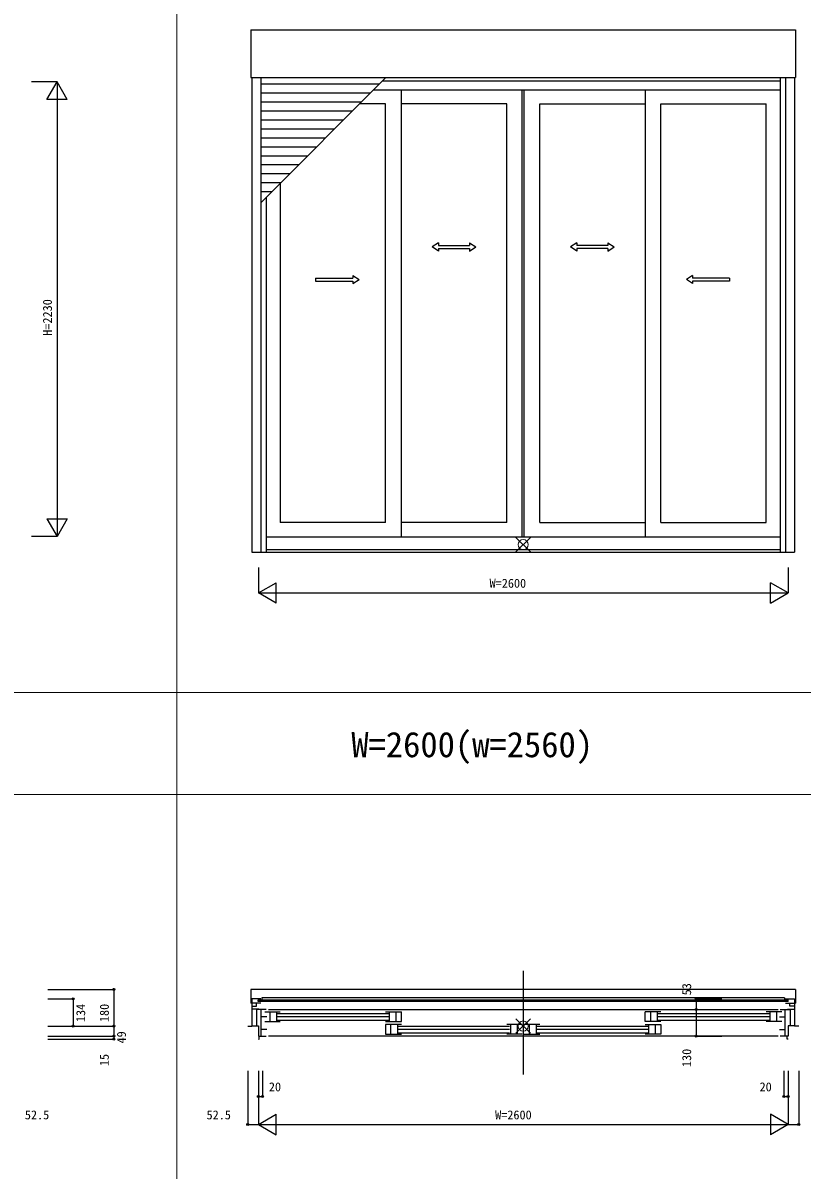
# Model space of a CAD drawing. Units: millimetres, scale not verified. Extents: x -13762 to 13750, y -10012 to 10000.
# Drawn here: x -10206 to -6381, y -4743 to 884 of the extents above; entities that cross this region are included whole.
import ezdxf
from ezdxf.enums import TextEntityAlignment as Align

# ---------------------------------------------------------------- set-up
doc = ezdxf.new("R2010")
doc.units = ezdxf.units.MM
doc.header["$LTSCALE"] = 50
for name, color, linetype in [('0-0_0', 3, 'Continuous'), ('0-1_YKK_A1', 4, 'Continuous'), ('0-3_YKK_B1', 4, 'Continuous'), ('0-9_YKK_N1', 2, 'Continuous')]:
    doc.layers.add(name, color=color, linetype=linetype)
doc.layers.add('0-7_YKK_F1', color=7, linetype='Continuous', lineweight=18)
doc.layers.add('0-8_YKK_IN', color=1, linetype='Continuous', lineweight=18)
doc.styles.add('ＭＳ ゴシック', font='')
doc.styles.get('ＭＳ ゴシック').set_extended_font_data('MS Gothic')

msp = doc.modelspace()

# ---------------------------------------------------------------- linework, layer by layer
at = {"layer": '0-1_YKK_A1'}
for p, q in [((-9086.3, 851.3), (-6413.3, 851.3)), ((-9086.3, 851.3), (-9086.3, 616.5)), ((-6413.3, 851.3), (-6413.3, 616.5)), ((-9086.3, 616.5), (-6413.3, 616.5)), ((-9082.3, 616.5), (-9082.3, -1711.5)), ((-9037.3, 616.5), (-9037.3, -1711.5)), ((-9037.3, 2.6), (-8423.4, 616.5)), ((-8456.4, 583.49), (-9037.3, 583.49)), ((-8439.9, 600), (-6488.8, 600)), ((-6488.8, 616.5), (-6488.8, -1711.5)), ((-6462.3, 616.5), (-6462.3, -1711.5)), ((-6417.3, 616.5), (-6417.3, -1711.5)), ((-8500.4, 539.49), (-9037.3, 539.49)), ((-8483.9, 556), (-6488.8, 556)), ((-8347.8, -1636), (-8347.8, 556)), ((-7754.8, -1636), (-7754.8, 556)), ((-7744.8, -1636), (-7744.8, 556)), ((-7151.8, 556), (-7151.8, -1636)), ((-8544.4, 495.49), (-9037.3, 495.49)), ((-8588.4, 451.49), (-9037.3, 451.49)), ((-8425.8, 487), (-8552.9, 487)), ((-8425.8, -1566), (-8425.8, 487)), ((-7830.8, 487), (-8347.8, 487)), ((-7830.8, -1566), (-7830.8, 487)), ((-7668.8, 487), (-7151.8, 487)), ((-7668.8, -1566), (-7668.8, 487)), ((-7073.8, 487), (-6556.8, 487)), ((-7073.8, -1566), (-7073.8, 487)), ((-6556.8, -1566), (-6556.8, 487)), ((-8632.4, 407.49), (-9037.3, 407.49)), ((-8676.4, 363.49), (-9037.3, 363.49)), ((-8720.4, 319.49), (-9037.3, 319.49)), ((-8764.4, 275.49), (-9037.3, 275.49)), ((-8808.4, 231.49), (-9037.3, 231.49)), ((-8852.4, 187.49), (-9037.3, 187.49)), ((-8896.4, 143.49), (-9037.3, 143.49)), ((-8940.4, 99.49), (-9037.3, 99.49)), ((-8942.8, 97.1), (-8942.8, -1566)), ((-8984.4, 55.49), (-9037.3, 55.49)), ((-9010.8, 29.1), (-9010.8, -1711.5)), ((-8165.97, -194.64), (-8195.97, -214.64)), ((-8165.97, -234.64), (-8195.97, -214.64)), ((-8165.97, -194.64), (-8165.97, -207.14)), ((-8165.97, -207.13), (-8012.64, -207.11)), ((-8165.97, -222.13), (-8012.63, -222.11)), ((-8165.97, -222.14), (-8165.97, -234.64)), ((-8012.64, -194.61), (-7982.64, -214.61)), ((-8012.64, -194.61), (-8012.64, -207.11)), ((-8012.63, -222.11), (-8012.62, -234.61)), ((-8012.62, -234.61), (-7982.64, -214.61)), ((-7486.96, -194.61), (-7516.96, -214.61)), ((-7486.98, -234.61), (-7516.96, -214.61)), ((-7486.97, -222.11), (-7486.98, -234.61)), ((-7333.63, -222.13), (-7486.97, -222.11)), ((-7486.96, -194.61), (-7486.96, -207.11)), ((-7333.63, -207.13), (-7486.96, -207.11)), ((-7333.63, -194.64), (-7303.63, -214.64)), ((-7333.63, -194.64), (-7333.63, -207.14)), ((-7333.63, -234.64), (-7303.63, -214.64)), ((-7333.63, -222.14), (-7333.63, -234.64)), ((-8768.97, -367.13), (-8585.63, -367.13)), ((-8768.97, -367.13), (-8768.97, -382.12)), ((-8768.97, -382.12), (-8585.63, -382.13)), ((-8585.63, -354.64), (-8555.63, -374.64)), ((-8585.63, -354.64), (-8585.63, -367.13)), ((-8585.63, -394.63), (-8555.63, -374.64)), ((-8585.63, -382.13), (-8585.63, -394.63)), ((-6917.98, -354.64), (-6947.98, -374.64)), ((-6917.98, -394.63), (-6947.98, -374.64)), ((-6917.98, -354.64), (-6917.98, -367.13)), ((-6736.64, -367.13), (-6917.98, -367.13)), ((-6736.64, -382.12), (-6917.98, -382.13)), ((-6917.98, -382.13), (-6917.98, -394.63)), ((-6736.64, -367.13), (-6736.64, -382.12)), ((-8425.8, -1566), (-8942.8, -1566)), ((-7830.8, -1566), (-8347.8, -1566)), ((-7668.8, -1566), (-7151.8, -1566)), ((-7073.8, -1566), (-6556.8, -1566)), ((-9010.8, -1636), (-6488.8, -1636)), ((-9082.3, -1711.5), (-6417.3, -1711.5)), ((-9010.8, -1698.5), (-6488.8, -1698.5))]:
    msp.add_line(p, q, dxfattribs=at)
at = {"layer": '0-3_YKK_B1'}
for p, q in [((-7749.8, -3766.1), (-7749.8, -4274.5)), ((-6413.3, -3856.5), (-6413.3, -3923.5)), ((-9082.3, -3923.5), (-9086.3, -3923.5)), ((-9037.3, -3923.5), (-9082.3, -3923.5)), ((-6467.3, -3897.6), (-6467.3, -3908.1)), ((-6462.3, -3923.5), (-6417.3, -3923.5)), ((-6449.3, -3916.1), (-6449.3, -3908.1)), ((-6417.3, -3923.5), (-6413.3, -3923.5)), ((-9046.8, -3953.6), (-9082.3, -3953.6)), ((-9046.8, -3955.5), (-9046.8, -3953.6)), ((-9035.8, -4085.5), (-9035.8, -3955.5)), ((-9008.8, -3990.7), (-9035.8, -3990.7)), ((-9018.8, -3967.2), (-8942.8, -3967.2)), ((-9000.8, -3955.5), (-6498.8, -3955.5)), ((-8993.8, -3967.2), (-8993.8, -4014.2)), ((-8960.8, -3967.2), (-8960.8, -4014.2)), ((-8956.8, -3974.7), (-8411.8, -3974.7)), ((-8411.8, -3991.2), (-8956.8, -3991.2)), ((-8425.8, -3967.2), (-8347.8, -3967.2)), ((-8407.8, -3967.2), (-8407.8, -4014.2)), ((-8374.8, -3967.2), (-8374.8, -4014.2)), ((-7073.8, -3967.2), (-7151.8, -3967.2)), ((-7124.8, -3967.2), (-7124.8, -4014.2)), ((-7091.8, -3967.2), (-7091.8, -4014.2)), ((-7087.8, -3974.7), (-6542.8, -3974.7)), ((-6542.8, -3991.2), (-7087.8, -3991.2)), ((-6480.8, -3967.2), (-6556.8, -3967.2)), ((-6538.8, -3967.2), (-6538.8, -4014.2)), ((-6505.8, -3967.2), (-6505.8, -4014.2)), ((-6490.8, -3990.7), (-6463.8, -3990.7)), ((-6463.8, -4085.5), (-6463.8, -3955.5)), ((-6452.8, -3955.5), (-6452.8, -3953.6)), ((-6452.8, -3953.6), (-6417.3, -3953.6)), ((-9102.3, -4036.5), (-9082.3, -4036.5)), ((-9018.8, -4014.2), (-8942.8, -4014.2)), ((-8956.8, -4007.7), (-8411.8, -4007.7)), ((-8398.8, -4076.2), (-8398.8, -4029.2)), ((-8365.8, -4076.2), (-8365.8, -4029.2)), ((-8361.8, -4036.7), (-7816.8, -4036.7)), ((-7754.8, -4029.2), (-7830.8, -4029.2)), ((-7812.8, -4029.2), (-7812.8, -4076.2)), ((-7779.8, -4029.2), (-7779.8, -4076.2)), ((-7668.8, -4029.2), (-7744.8, -4029.2)), ((-7719.8, -4029.2), (-7719.8, -4076.2)), ((-7686.8, -4029.2), (-7686.8, -4076.2)), ((-7682.8, -4036.7), (-7137.8, -4036.7)), ((-7133.8, -4076.2), (-7133.8, -4029.2)), ((-7100.8, -4076.2), (-7100.8, -4029.2)), ((-7087.8, -4007.7), (-6542.8, -4007.7)), ((-6480.8, -4014.2), (-6556.8, -4014.2)), ((-6397.3, -4036.5), (-6417.3, -4036.5)), ((-9008.8, -4052.7), (-9035.8, -4052.7)), ((-6498.8, -4085.5), (-9000.8, -4085.5)), ((-7816.8, -4053.2), (-8361.8, -4053.2)), ((-8361.8, -4069.7), (-7816.8, -4069.7)), ((-7754.8, -4076.2), (-7830.8, -4076.2)), ((-7744.8, -4076.2), (-7668.8, -4076.2)), ((-7137.8, -4053.2), (-7682.8, -4053.2)), ((-7682.8, -4069.7), (-7137.8, -4069.7)), ((-6490.8, -4052.7), (-6463.8, -4052.7))]:
    msp.add_line(p, q, dxfattribs=at)
for points in [[(-6413.3, -3856.5), (-9086.3, -3856.5), (-9086.3, -3923.5)], [(-9037.3, -3902.5), (-9082.3, -3902.5), (-9082.3, -4036.5)], [(-9082.3, -3939.7), (-9059.2, -3939.7), (-9059.2, -3923.5)], [(-6449.3, -3916.1), (-9050.3, -3916.1), (-9050.3, -3908.1), (-6449.3, -3908.1)], [(-6467.3, -3897.6), (-9032.3, -3897.6), (-9032.3, -3908.1)], [(-6462.3, -3902.5), (-6417.3, -3902.5), (-6417.3, -4036.5)], [(-6417.3, -3939.7), (-6440.4, -3939.7), (-6440.4, -3923.5)], [(-9010.8, -3955.5), (-9059.8, -3955.5), (-9059.8, -4035.5)], [(-8425.8, -4014.2), (-8347.8, -4014.2), (-8347.8, -3967.2)], [(-7073.8, -4014.2), (-7151.8, -4014.2), (-7151.8, -3967.2)], [(-6488.8, -3955.5), (-6439.8, -3955.5), (-6439.8, -4035.5)], [(-9079.8, -4035.5), (-9049.8, -4035.5), (-9049.8, -4085.5), (-9010.8, -4085.5)], [(-8347.8, -4029.2), (-8425.8, -4029.2), (-8425.8, -4076.2), (-8347.8, -4076.2)], [(-7151.8, -4029.2), (-7073.8, -4029.2), (-7073.8, -4076.2), (-7151.8, -4076.2)], [(-6419.8, -4035.5), (-6449.8, -4035.5), (-6449.8, -4085.5), (-6488.8, -4085.5)], [(-9049.8, -4100.5), (-9045.8, -4100.5), (-9045.8, -4085.5)], [(-6449.8, -4100.5), (-6453.8, -4100.5), (-6453.8, -4085.5)]]:
    msp.add_lwpolyline(points, dxfattribs=at)
at = {"layer": '0-7_YKK_F1'}
for p, q in [((-9449.8, -10000), (-9449.8, 9500)), ((-13749.8, -2400), (-3349.8, -2400)), ((-13749.8, -2900), (-3349.8, -2900))]:
    msp.add_line(p, q, dxfattribs=at)
at = {"layer": '0-7_YKK_F1', "color": 1}
msp.add_line((-13749.8, -2900), (-3349.8, -2900), dxfattribs=at)
at = {"layer": '0-8_YKK_IN'}
for p, q in [((-7714.44, -1639.65), (-7785.16, -1710.36)), ((-7714.44, -1710.36), (-7785.16, -1639.65)), ((-7714.44, -4001.15), (-7785.16, -4071.86)), ((-7714.44, -4071.86), (-7785.16, -4001.15))]:
    msp.add_line(p, q, dxfattribs=at)
for centre in [(-7749.8, -1675), (-7749.8, -4036.5)]:
    msp.add_circle(centre, 25, dxfattribs=at)
at = {"layer": '0-9_YKK_N1'}
for p, q in [((-10038.3, 595), (-10163.3, 595)), ((-10088.3, 508.4), (-10038.3, 595)), ((-9988.3, 508.4), (-10038.3, 595)), ((-9988.3, 508.4), (-10088.3, 508.4)), ((-10088.3, -1548.4), (-9988.3, -1548.4)), ((-10088.3, -1548.4), (-10038.3, -1635)), ((-9988.3, -1548.4), (-10038.3, -1635)), ((-9049.8, -1786.5), (-9049.8, -1911.5)), ((-6449.8, -1786.5), (-6449.8, -1911.5)), ((-9049.8, -1911.5), (-8963.2, -1861.5)), ((-9049.8, -1911.5), (-6449.8, -1911.5)), ((-8963.2, -1961.5), (-9049.8, -1911.5)), ((-8963.2, -1961.5), (-8963.2, -1861.5)), ((-6536.4, -1961.5), (-6536.4, -1861.5)), ((-6449.8, -1911.5), (-6536.4, -1861.5)), ((-6536.4, -1961.5), (-6449.8, -1911.5)), ((-10083.98, -3856.5), (-9758.98, -3856.5)), ((-9758.98, -3856.5), (-9758.98, -4036.5)), ((-6900.14, -3902.5), (-6775.14, -3902.5)), ((-6900.14, -3955.5), (-6775.14, -3955.5)), ((-10083.98, -4036.5), (-9758.98, -4036.5)), ((-9758.98, -4036.5), (-9758.98, -4085.5)), ((-10083.98, -4085.5), (-9758.98, -4085.5)), ((-10083.98, -4100.5), (-9758.98, -4100.5)), ((-9758.98, -4085.5), (-9758.98, -4100.5)), ((-9102.3, -4257), (-9102.3, -4519.5)), ((-9049.8, -4257), (-9049.8, -4519.5)), ((-9029.8, -4257), (-9029.8, -4382)), ((-6469.8, -4257), (-6469.8, -4382)), ((-6449.8, -4257), (-6449.8, -4519.5)), ((-6397.3, -4257), (-6397.3, -4519.5)), ((-9049.8, -4382), (-9029.8, -4382)), ((-6469.8, -4382), (-6449.8, -4382)), ((-9049.8, -4519.5), (-8963.2, -4469.5)), ((-8963.2, -4569.5), (-8963.2, -4469.5)), ((-6536.4, -4469.5), (-6536.4, -4569.5)), ((-6449.8, -4519.5), (-6536.4, -4469.5)), ((-9102.3, -4519.5), (-9049.8, -4519.5)), ((-9049.8, -4519.5), (-6449.8, -4519.5)), ((-9049.8, -4519.5), (-8963.2, -4569.5)), ((-6449.8, -4519.5), (-6536.4, -4569.5)), ((-6449.8, -4519.5), (-6397.3, -4519.5))]:
    msp.add_line(p, q, dxfattribs=at)
for points in [[(-10038.3, 595), (-10038.3, -1635), (-10163.3, -1635)], [(-10083.98, -3902.5), (-9958.98, -3902.5), (-9958.98, -4036.5)], [(-6900.14, -3902.5), (-6900.14, -4085.5), (-6775.14, -4085.5)]]:
    msp.add_lwpolyline(points, dxfattribs=at)
for centre in [(-9758.98, -3856.5), (-9958.98, -3902.5), (-6900.14, -3902.5), (-6900.14, -3955.5), (-9958.98, -4036.5), (-9758.98, -4036.5), (-9758.98, -4085.5), (-9758.98, -4100.5), (-6900.14, -4085.5), (-9049.8, -4382), (-9029.8, -4382), (-6469.8, -4382), (-6449.8, -4382), (-9102.3, -4519.5), (-6397.3, -4519.5)]:
    msp.add_circle(centre, 5, dxfattribs=at)

# ---------------------------------------------------------------- texts
at = {"layer": '0-0_0', "style": 'ＭＳ ゴシック'}
msp.add_text('W=2600(w=2560)', height=124.6, dxfattribs=at).set_placement((-8593.49, -2755.19), align=Align.BOTTOM_LEFT)
at = {"layer": '0-9_YKK_N1', "style": 'ＭＳ ゴシック'}
for s, p in [('H=2230', (-10050.3, -650.3)), ('53', (-6912.14, -3885.9)), ('134', (-9886.98, -4017.27)), ('180', (-9770.98, -4017.15)), ('49', (-9686.98, -4122)), ('130', (-6912.14, -4237.7)), ('15', (-9770.98, -4233))]:
    msp.add_text(s, height=43.99, rotation=90, dxfattribs=at).set_placement(p, align=Align.BOTTOM_LEFT)
for s, p in [('W=2600', (-7914.8, -1899.5)), ('20', (-8998.3, -4370)), ('20', (-6589.3, -4370)), ('52.5', (-10196.17, -4507.5)), ('52.5', (-9304.23, -4507.5)), ('W=2600', (-7887.62, -4507.5))]:
    msp.add_text(s, height=43.99, dxfattribs=at).set_placement(p, align=Align.BOTTOM_LEFT)

doc.saveas('drawing.dxf')
